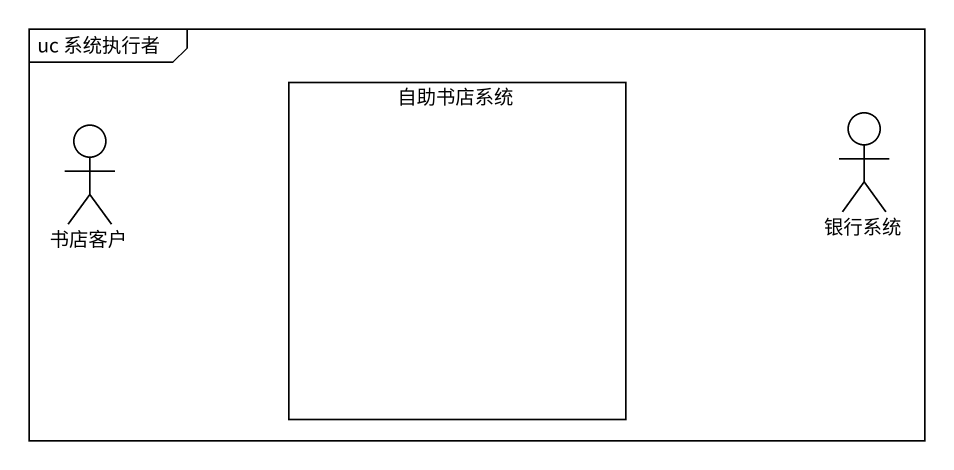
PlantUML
@startuml
mainframe uc 系统执行者
rectangle 自助书店系统
actor 银行系统
actor 书店客户
@enduml
